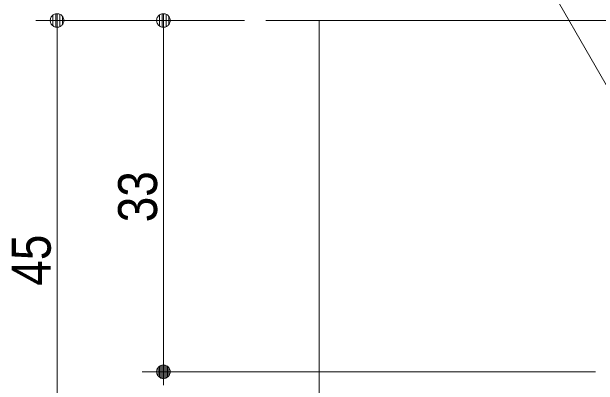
# Model space of a CAD drawing. Units: millimetres, scale not verified, with parts at other scales. Extents: x -6062 to 6062, y -3045 to 3045.
# Drawn here: x -248 to 303, y 648 to 998 of the extents above; entities that cross this region are included whole.
import ezdxf
from ezdxf.enums import TextEntityAlignment as Align

# ---------------------------------------------------------------- set-up
doc = ezdxf.new("R2010")
doc.units = ezdxf.units.MM
doc.header["$LTSCALE"] = 20
for name, color, linetype, lineweight in [('0-1_0', 7, 'Continuous', 9), ('0-2_2寸法-1', 7, 'Continuous', 9), ('0-3_2寸法-3', 7, 'Continuous', 9), ('0-4_3一般', 7, 'Continuous', 9)]:
    doc.layers.add(name, color=color, linetype=linetype, lineweight=lineweight)
doc.styles.add('ＭＳ Ｐゴシック', font='')
doc.styles.get('ＭＳ Ｐゴシック').set_extended_font_data('MS PGothic')

# ---------------------------------------------------------------- blocks, each defined once
blk = doc.blocks.new('グループ-91')
at = {"layer": '0-4_3一般'}
blk.add_line((35563.7, 19804.9), (65963.7, 19804.9), dxfattribs=at)
blk = doc.blocks.new('グループ-92')
at = {"layer": '0-4_3一般'}
blk.add_line((36563.7, 19804.9), (36563.7, -40000), dxfattribs=at)
blk.add_blockref('グループ-91', (0, 0), dxfattribs=at)
blk = doc.blocks.new('_Dot')
at = {"layer": '0-1_0'}
for p, q in [((-10, 0), (-20, 0)), ((9.78, 2), (-9.78, 2)), ((7.99, 6), (-7.99, 6)), ((9.16, -3.98), (-9.16, -3.98)), ((6, -7.98), (-6, -7.98))]:
    blk.add_line(p, q, dxfattribs=at)
for points in [[(10, 0), (9.92, 1.25), (9.69, 2.49), (9.3, 3.68), (8.76, 4.82), (8.09, 5.88), (7.29, 6.85), (6.37, 7.71), (5.36, 8.44), (4.26, 9.05), (3.09, 9.51), (1.87, 9.82), (0.63, 9.98), (-0.63, 9.98), (-1.87, 9.82), (-3.09, 9.51), (-4.26, 9.05), (-5.36, 8.44), (-6.37, 7.71), (-7.29, 6.85), (-8.09, 5.88), (-8.76, 4.82), (-9.3, 3.68), (-9.69, 2.49), (-9.92, 1.25), (-10, 0), (0, 0)], [(-10, 0), (-9.92, -1.25), (-9.69, -2.49), (-9.3, -3.68), (-8.76, -4.82), (-8.09, -5.88), (-7.29, -6.85), (-6.37, -7.71), (-5.36, -8.44), (-4.26, -9.05), (-3.09, -9.51), (-1.87, -9.82), (-0.63, -9.98), (0.63, -9.98), (1.87, -9.82), (3.09, -9.51), (4.26, -9.05), (5.36, -8.44), (6.37, -7.71), (7.29, -6.85), (8.09, -5.88), (8.76, -4.82), (9.3, -3.68), (9.69, -2.49), (9.92, -1.25), (10, 0), (0, 0)]]:
    blk.add_lwpolyline(points, close=True, dxfattribs=at)

msp = doc.modelspace()

# ---------------------------------------------------------------- linework, layer by layer
at = {"layer": '0-2_2寸法-1'}
for p, q in [((-125.69, 990.25), (-225.69, 990.25)), ((-29.32, 990.25), (-125.69, 990.25)), ((-205.69, 552.96), (-205.69, 977.53)), ((-105.69, 977.53), (-105.69, 672.96)), ((300.68, 660.25), (-125.69, 660.25)), ((300.68, 660.25), (-125.69, 660.25))]:
    msp.add_line(p, q, dxfattribs=at)
at = {"layer": '0-3_2寸法-3'}
msp.add_lwpolyline([(310.68, 929.74), (247.01, 1040.25), (58.72, 1040.25)], dxfattribs=at)

# ---------------------------------------------------------------- block references
at = {"layer": '0-2_2寸法-1', "xscale": 0.6356201, "yscale": 0.6356201}
for p, rotation in [((-205.69, 990.25), 90), ((-105.69, 990.25), 90), ((-105.69, 660.25), 270), ((-105.69, 660.25), 90)]:
    msp.add_blockref('_Dot', p, dxfattribs=dict(at, rotation=rotation))
at = {"layer": '0-4_3一般', "xscale": 0.05, "yscale": 0.05}
msp.add_blockref('グループ-92', (-1787.5, 0), dxfattribs=at)

# ---------------------------------------------------------------- texts
at = {"layer": '0-2_2寸法-1', "style": 'ＭＳ Ｐゴシック', "width": 0.9}
for s, p in [('33', (-100.63, 800.65)), ('45', (-200.63, 741.04))]:
    msp.add_text(s, height=36.66, rotation=90, dxfattribs=at).set_placement(p, align=Align.BOTTOM_LEFT)

doc.saveas('drawing.dxf')
